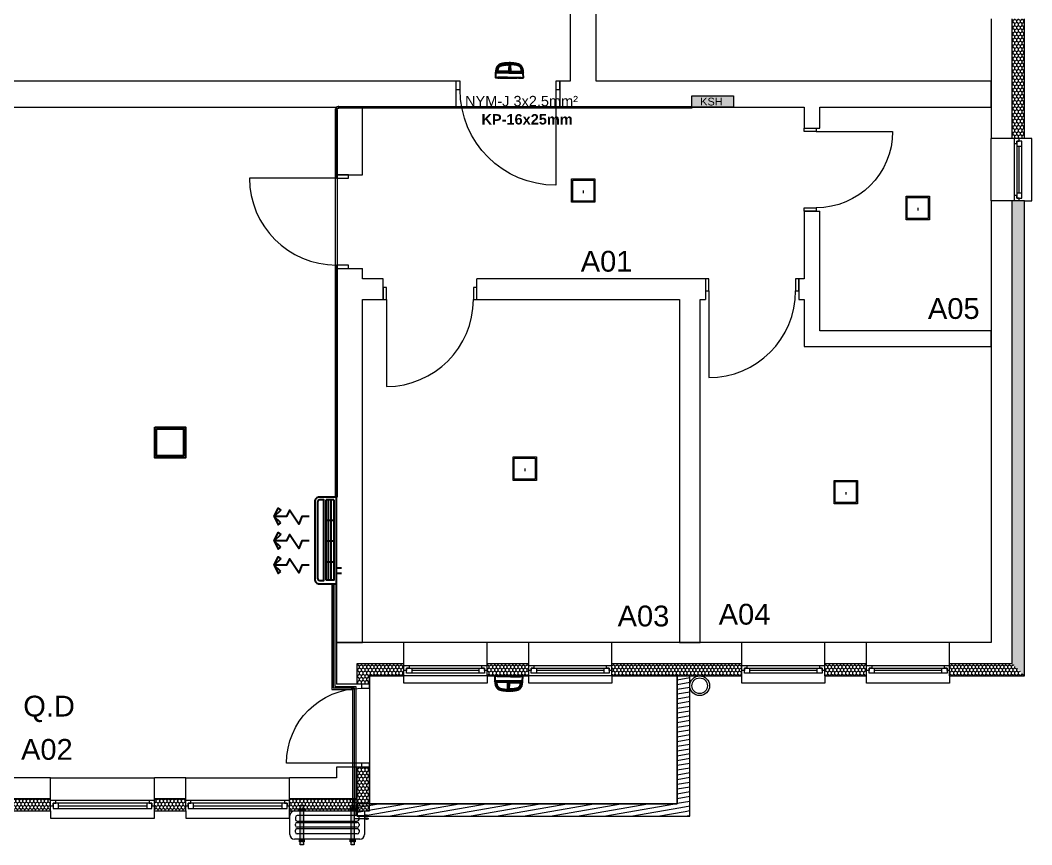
# Model space of a CAD drawing. Header units: feet. Extents: x 2565673 to 2624673, y -122443 to -81443.
# Drawn here: x 2595163 to 2604895, y -109204 to -101272 of the extents above; entities that cross this region are included whole.
import ezdxf

# ---------------------------------------------------------------- set-up
doc = ezdxf.new("R2010")
doc.units = ezdxf.units.FT
doc.header["$MEASUREMENT"] = 0
for name, color, linetype, lineweight in [('00E-Ndriqimi', 5, 'Continuous', 18), ('2DE_PRO_KT', 6, 'Continuous', 15), ('Condensate Pipe', 5, 'Continuous', 5), ('Exterior walls_Pen_No__1', 7, 'Continuous', 5), ('Exterior walls_Pen_No__19', 255, 'Continuous', 5), ('Gas Pipe', 81, 'Continuous', 5), ('Liquid Pipe', 14, 'Continuous', 5), ('Text blocks_Pen_No__2', 8, 'Continuous', 5)]:
    doc.layers.add(name, color=color, linetype=linetype, lineweight=lineweight)
for name, color, linetype in [('00E-Ndriqimi elektrike', 5, 'Continuous'), ('AIR', 7, 'Continuous'), ('AIR-00', 8, 'Continuous'), ('AIR-03', 30, 'Continuous'), ('Columns', 7, 'Continuous'), ('Exterior walls', 7, 'Continuous')]:
    doc.layers.add(name, color=color, linetype=linetype)
for name, color, linetype, lineweight, true_color in [('Annotation - Text_Pen_No__82', 7, 'Continuous', 5, 0xaaaaaa), ('ARCHICAD Doors_Pen_No__82', 7, 'Continuous', 5, 0xaaaaaa), ('ARCHICAD Windows_Pen_No__82', 7, 'Continuous', 5, 0xaaaaaa), ('Columns_Pen_No__82', 7, 'Continuous', 5, 0xaaaaaa), ('Dimensioning - General_Pen_No__82', 7, 'Continuous', 5, 0xaaaaaa), ('Exterior walls_Pen_No__119', 7, 'Continuous', 5, 0xdecbcb), ('Exterior walls_Pen_No__82', 7, 'Continuous', 5, 0xaaaaaa), ('Structural - Bearing_Pen_No__82', 7, 'Continuous', 5, 0xaaaaaa), ('Text blocks_Pen_No__82', 7, 'Continuous', 5, 0xaaaaaa)]:
    doc.layers.add(name, color=color, linetype=linetype, lineweight=lineweight, true_color=true_color)
doc.styles.add('CP_ATTR', font='arial.ttf')
doc.styles.add('GENERATED_STYLE_1', font='arial.ttf')
doc.styles.add('GENERATED_STYLE_2', font='arialbd.ttf')
pattern_1 = [(10, (2247653.822, -76424.967), (-7.814168, 44.3163477), [])]
pattern_2 = [(90, (2247653.822, -76424.967), (-34.641016, 0), [20, -40]), (90, (2247636.502, -76394.967), (-34.641016, 0), [20, -40]), (150, (2247653.822, -76404.967), (17.320508, 30), [20, -40]), (150, (2247619.18, -76404.967), (17.320508, 30), [20, -40]), (210, (2247653.822, -76424.967), (-17.320508, 30), [20, -40]), (210, (2247619.18, -76424.967), (-17.320508, 30), [20, -40])]

# ---------------------------------------------------------------- blocks, each defined once
blk = doc.blocks.new('Wall_1', base_point=(2598404.9, -108929.2))
at = {"layer": 'Exterior walls', "linetype": 'Continuous', "lineweight": 0, "true_color": 0xffffff}
h = blk.add_hatch(dxfattribs=at)
h.set_pattern_fill('WOOD', style=0, pattern_type=2)
h.set_pattern_definition(pattern_1)
h.paths.add_polyline_path([(2598404.9, -108929.2), (2601604.9, -108929.2), (2601484.9, -108809.2), (2598404.9, -108809.2)])
at = {"layer": 'Exterior walls_Pen_No__82', "color": 253, "linetype": 'Continuous', "lineweight": 5, "true_color": 0xaaaaaa, "flags": 128}
for points in [[(2601484.9, -108809.2), (2598404.9, -108809.2)], [(2598404.9, -108809.2), (2598404.9, -108929.2)], [(2598404.9, -108929.2), (2601604.9, -108929.2)]]:
    blk.add_lwpolyline(points, dxfattribs=at)
blk = doc.blocks.new('Window 22')
at = {"layer": 'ARCHICAD Windows_Pen_No__82', "color": 253, "linetype": 'Continuous', "lineweight": 5, "true_color": 0xaaaaaa}
for p, q in [((-300, 50), (-300, 120)), ((-300, 120), (300, 120)), ((300, 120), (300, 50)), ((-300, 50), (-300, 0)), ((-300, 0), (-275, 0)), ((-300, 0), (-300, -50)), ((-300, 0), (-300, -50)), ((-275, 25), (-225, 25)), ((-275, -25), (-275, 25)), ((-275, 0), (-275, -25)), ((-225, 25), (225, 25)), ((-225, 25), (-225, -25)), ((-225, 25), (225, 25)), ((-225, 0), (225, 0)), ((225, -25), (225, 25)), ((225, 25), (275, 25)), ((275, 25), (275, -25)), ((275, -25), (275, 0)), ((275, 0), (300, 0)), ((300, 50), (300, 0)), ((300, 0), (300, -50)), ((300, 0), (300, -50)), ((-250, -50), (-300, -50)), ((-300, -50), (-300, -70)), ((-300, -70), (-300, -270)), ((-275, -25), (-250, -25)), ((-225, -25), (-275, -25)), ((-250, -25), (-250, -50)), ((250, -50), (-250, -50)), ((225, -25), (-225, -25)), ((275, -25), (225, -25)), ((250, -50), (250, -25)), ((250, -25), (275, -25)), ((300, -50), (250, -50)), ((300, -50), (300, -70)), ((300, -70), (300, -270)), ((-300, -270), (300, -270))]:
    blk.add_line(p, q, dxfattribs=at)
blk = doc.blocks.new('Wall_3', base_point=(2604824.9, -107579.2))
at = {"layer": 'Exterior walls_Pen_No__82', "linetype": 'Continuous', "lineweight": 5, "true_color": 0xaaaaaa}
h = blk.add_hatch(dxfattribs=at)
h.set_pattern_fill('STYROFOAM_SM_INSULATION', color=253, style=0, pattern_type=2)
h.set_pattern_definition(pattern_2)
h.paths.add_polyline_path([(2604704.9, -102409.2), (2604724.9, -102409.2), (2604774.9, -102409.2), (2604824.9, -102409.2), (2604824.9, -101259.2), (2604774.9, -101259.2), (2604724.9, -101259.2), (2604704.9, -101259.2)])
h = blk.add_hatch(dxfattribs=at)
h.set_pattern_fill('STYROFOAM_SM_INSULATION', color=253, style=0, pattern_type=2)
h.set_pattern_definition(pattern_2)
h.paths.add_polyline_path([(2604704.9, -107459.2), (2604824.9, -107579.2), (2604824.9, -103009.2), (2604774.9, -103009.2), (2604724.9, -103009.2), (2604704.9, -103009.2)])
at = {"layer": 'Exterior walls_Pen_No__82', "color": 253, "linetype": 'Continuous', "lineweight": 5, "true_color": 0xaaaaaa}
for p, q in [((2604704.9, -102409.2), (2604704.9, -101259.2)), ((2604704.9, -102409.2), (2604504.9, -102409.2)), ((2604724.9, -102409.2), (2604704.9, -102409.2)), ((2604774.9, -102409.2), (2604724.9, -102409.2)), ((2604824.9, -102409.2), (2604774.9, -102409.2)), ((2604704.9, -103009.2), (2604504.9, -103009.2)), ((2604704.9, -107459.2), (2604704.9, -103009.2)), ((2604724.9, -103009.2), (2604704.9, -103009.2)), ((2604774.9, -103009.2), (2604724.9, -103009.2)), ((2604824.9, -103009.2), (2604774.9, -103009.2))]:
    blk.add_line(p, q, dxfattribs=at)
at = {"layer": 'Exterior walls_Pen_No__82', "color": 253, "linetype": 'Continuous', "lineweight": 5, "true_color": 0xaaaaaa, "flags": 128}
for points in [[(2604504.9, -101259.2), (2604504.9, -102409.2)], [(2604824.9, -102409.2), (2604824.9, -101259.2)], [(2604504.9, -103009.2), (2604504.9, -107259.2)], [(2604824.9, -107579.2), (2604824.9, -103009.2)]]:
    blk.add_lwpolyline(points, dxfattribs=at)
at = {"layer": 'ARCHICAD Windows_Pen_No__82', "color": 253, "linetype": 'Continuous', "lineweight": 5, "true_color": 0xaaaaaa, "xscale": -1, "zscale": 1000, "rotation": 270}
blk.add_blockref('Window 22', (2604774.9, -102709.2), dxfattribs=at)
blk = doc.blocks.new('Window 22_4')
at = {"layer": 'ARCHICAD Windows_Pen_No__82', "color": 253, "linetype": 'Continuous', "lineweight": 5, "true_color": 0xaaaaaa}
for p, q in [((-500, 50), (-500, 120)), ((-500, 120), (500, 120)), ((500, 120), (500, 50)), ((-500, 50), (-500, 0)), ((-500, 0), (-475, 0)), ((-500, 0), (-500, -50)), ((-500, 0), (-500, -50)), ((-475, 25), (-425, 25)), ((-475, -25), (-475, 25)), ((-475, 0), (-475, -25)), ((-425, 25), (425, 25)), ((-425, 25), (-425, -25)), ((-425, 25), (425, 25)), ((-425, 0), (425, 0)), ((425, -25), (425, 25)), ((425, 25), (475, 25)), ((475, 25), (475, -25)), ((475, -25), (475, 0)), ((475, 0), (500, 0)), ((500, 50), (500, 0)), ((500, 0), (500, -50)), ((500, 0), (500, -50)), ((-450, -50), (-500, -50)), ((-500, -50), (-500, -70)), ((-500, -70), (-500, -270)), ((-475, -25), (-450, -25)), ((-425, -25), (-475, -25)), ((-450, -25), (-450, -50)), ((450, -50), (-450, -50)), ((425, -25), (-425, -25)), ((475, -25), (425, -25)), ((450, -50), (450, -25)), ((450, -25), (475, -25)), ((500, -50), (450, -50)), ((500, -50), (500, -70)), ((500, -70), (500, -270)), ((-500, -270), (500, -270))]:
    blk.add_line(p, q, dxfattribs=at)
blk = doc.blocks.new('Wall_20', base_point=(2594684.9, -108879.2))
at = {"layer": 'Exterior walls_Pen_No__82', "linetype": 'Continuous', "lineweight": 5, "true_color": 0xaaaaaa}
h = blk.add_hatch(dxfattribs=at)
h.set_pattern_fill('STYROFOAM_SM_INSULATION', color=253, style=0, pattern_type=2)
h.set_pattern_definition(pattern_2)
h.paths.add_polyline_path([(2594804.9, -108759.2), (2594684.9, -108879.2), (2595454.9, -108879.2), (2595454.9, -108829.2), (2595454.9, -108779.2), (2595454.9, -108759.2)])
h = blk.add_hatch(dxfattribs=at)
h.set_pattern_fill('STYROFOAM_SM_INSULATION', color=253, style=0, pattern_type=2)
h.set_pattern_definition(pattern_2)
h.paths.add_polyline_path([(2596454.9, -108779.2), (2596454.9, -108829.2), (2596454.9, -108879.2), (2596754.9, -108879.2), (2596754.9, -108829.2), (2596754.9, -108779.2), (2596754.9, -108759.2), (2596454.9, -108759.2)])
h = blk.add_hatch(dxfattribs=at)
h.set_pattern_fill('STYROFOAM_SM_INSULATION', color=253, style=0, pattern_type=2)
h.set_pattern_definition(pattern_2)
h.paths.add_polyline_path([(2597754.9, -108829.2), (2597754.9, -108879.2), (2598524.9, -108879.2), (2598404.9, -108759.2), (2597754.9, -108759.2), (2597754.9, -108779.2)])
at = {"layer": 'Exterior walls_Pen_No__82', "color": 253, "linetype": 'Continuous', "lineweight": 5, "true_color": 0xaaaaaa}
for p, q in [((2595454.9, -108759.2), (2595454.9, -108559.2)), ((2596454.9, -108759.2), (2596454.9, -108559.2)), ((2596754.9, -108759.2), (2596754.9, -108559.2)), ((2597754.9, -108759.2), (2597754.9, -108559.2)), ((2594804.9, -108759.2), (2595454.9, -108759.2)), ((2595454.9, -108779.2), (2595454.9, -108759.2)), ((2595454.9, -108829.2), (2595454.9, -108779.2)), ((2596454.9, -108759.2), (2596754.9, -108759.2)), ((2596454.9, -108779.2), (2596454.9, -108759.2)), ((2596454.9, -108829.2), (2596454.9, -108779.2)), ((2596754.9, -108779.2), (2596754.9, -108759.2)), ((2596754.9, -108829.2), (2596754.9, -108779.2)), ((2597754.9, -108759.2), (2598404.9, -108759.2)), ((2597754.9, -108779.2), (2597754.9, -108759.2)), ((2597754.9, -108829.2), (2597754.9, -108779.2)), ((2595454.9, -108879.2), (2595454.9, -108829.2)), ((2596454.9, -108879.2), (2596454.9, -108829.2)), ((2596754.9, -108879.2), (2596754.9, -108829.2)), ((2597754.9, -108879.2), (2597754.9, -108829.2))]:
    blk.add_line(p, q, dxfattribs=at)
at = {"layer": 'Exterior walls_Pen_No__82', "color": 253, "linetype": 'Continuous', "lineweight": 5, "true_color": 0xaaaaaa, "flags": 128}
for points in [[(2595454.9, -108559.2), (2595004.9, -108559.2)], [(2596754.9, -108559.2), (2596454.9, -108559.2)], [(2598204.9, -108559.2), (2597754.9, -108559.2)], [(2594684.9, -108879.2), (2595454.9, -108879.2)], [(2596454.9, -108879.2), (2596754.9, -108879.2)], [(2597754.9, -108879.2), (2598524.9, -108879.2)]]:
    blk.add_lwpolyline(points, dxfattribs=at)
at = {"layer": 'ARCHICAD Windows_Pen_No__82', "color": 253, "linetype": 'Continuous', "lineweight": 5, "true_color": 0xaaaaaa, "xscale": -1, "zscale": 1000, "rotation": 180}
for p in [(2595954.9, -108829.2), (2597254.9, -108829.2)]:
    blk.add_blockref('Window 22_4', p, dxfattribs=at)
blk = doc.blocks.new('Storefront with Transom 22_2')
at = {"layer": 'ARCHICAD Doors_Pen_No__82', "color": 253, "linetype": 'Continuous', "lineweight": 5, "true_color": 0xaaaaaa}
for p, q in [((360, 0), (360, 720)), ((-400, 40), (-400, 240)), ((400, 40), (400, 240)), ((-400, 0), (-400, 40)), ((-400, -80), (-400, 0)), ((-400, 0), (-360, 0)), ((-400, -80), (-400, 0)), ((-400, -80), (-400, 0)), ((-360, 0), (-360, -80)), ((360, -80), (360, 0)), ((360, 0), (400, 0)), ((400, 0), (400, 40)), ((400, 0), (400, -80)), ((400, -80), (400, 0)), ((400, -80), (400, 0)), ((-360, -80), (-400, -80)), ((400, -80), (360, -80))]:
    blk.add_line(p, q, dxfattribs=at)
blk.add_arc((360, 0), 720, 90, 180, dxfattribs=at)
blk = doc.blocks.new('Wall_21', base_point=(2598524.9, -108879.2))
at = {"layer": 'Exterior walls_Pen_No__82', "linetype": 'Continuous', "lineweight": 5, "true_color": 0xaaaaaa}
h = blk.add_hatch(dxfattribs=at)
h.set_pattern_fill('STYROFOAM_SM_INSULATION', color=253, style=0, pattern_type=2)
h.set_pattern_definition(pattern_2)
h.paths.add_polyline_path([(2598404.9, -107459.2), (2598404.9, -107659.2), (2598524.9, -107659.2), (2598524.9, -107579.2)])
h = blk.add_hatch(dxfattribs=at)
h.set_pattern_fill('STYROFOAM_SM_INSULATION', color=253, style=0, pattern_type=2)
h.set_pattern_definition(pattern_2)
h.paths.add_polyline_path([(2598404.9, -108459.2), (2598404.9, -108759.2), (2598524.9, -108879.2), (2598524.9, -108459.2)])
at = {"layer": 'Exterior walls_Pen_No__82', "color": 253, "linetype": 'Continuous', "lineweight": 5, "true_color": 0xaaaaaa}
for p, q in [((2598404.9, -107659.2), (2598404.9, -107459.2)), ((2598404.9, -107659.2), (2598204.9, -107659.2)), ((2598444.9, -107659.2), (2598404.9, -107659.2)), ((2598524.9, -107659.2), (2598444.9, -107659.2)), ((2598404.9, -108459.2), (2598204.9, -108459.2)), ((2598404.9, -108759.2), (2598404.9, -108459.2)), ((2598444.9, -108459.2), (2598404.9, -108459.2)), ((2598524.9, -108459.2), (2598444.9, -108459.2))]:
    blk.add_line(p, q, dxfattribs=at)
at = {"layer": 'Exterior walls_Pen_No__82', "color": 253, "linetype": 'Continuous', "lineweight": 5, "true_color": 0xaaaaaa, "flags": 128}
for points in [[(2598204.9, -107259.2), (2598204.9, -107659.2)], [(2598524.9, -107659.2), (2598524.9, -107579.2)], [(2598204.9, -108459.2), (2598204.9, -108559.2)], [(2598524.9, -108879.2), (2598524.9, -108459.2)]]:
    blk.add_lwpolyline(points, dxfattribs=at)
at = {"layer": 'ARCHICAD Doors_Pen_No__82', "color": 253, "linetype": 'Continuous', "lineweight": 5, "true_color": 0xaaaaaa, "xscale": -1, "zscale": 1000, "rotation": 90}
blk.add_blockref('Storefront with Transom 22_2', (2598444.9, -108059.2), dxfattribs=at)
blk = doc.blocks.new('Window 22_3')
at = {"layer": 'ARCHICAD Windows_Pen_No__82', "color": 253, "linetype": 'Continuous', "lineweight": 5, "true_color": 0xaaaaaa}
for p, q in [((-400, 50), (-400, 120)), ((-400, 120), (400, 120)), ((400, 120), (400, 50)), ((-400, 50), (-400, 0)), ((-400, 0), (-375, 0)), ((-400, 0), (-400, -50)), ((-400, 0), (-400, -50)), ((-375, 25), (-325, 25)), ((-375, -25), (-375, 25)), ((-375, 0), (-375, -25)), ((-325, 25), (325, 25)), ((-325, 25), (-325, -25)), ((-325, 25), (325, 25)), ((-325, 0), (325, 0)), ((325, -25), (325, 25)), ((325, 25), (375, 25)), ((375, 25), (375, -25)), ((375, -25), (375, 0)), ((375, 0), (400, 0)), ((400, 50), (400, 0)), ((400, 0), (400, -50)), ((400, 0), (400, -50)), ((-350, -50), (-400, -50)), ((-400, -50), (-400, -70)), ((-400, -70), (-400, -270)), ((-375, -25), (-350, -25)), ((-325, -25), (-375, -25)), ((-350, -25), (-350, -50)), ((350, -50), (-350, -50)), ((325, -25), (-325, -25)), ((375, -25), (325, -25)), ((350, -50), (350, -25)), ((350, -25), (375, -25)), ((400, -50), (350, -50)), ((400, -50), (400, -70)), ((400, -70), (400, -270)), ((-400, -270), (400, -270))]:
    blk.add_line(p, q, dxfattribs=at)
blk = doc.blocks.new('Wall_22', base_point=(2598524.9, -107579.2))
at = {"layer": 'Exterior walls_Pen_No__82', "linetype": 'Continuous', "lineweight": 5, "true_color": 0xaaaaaa}
h = blk.add_hatch(dxfattribs=at)
h.set_pattern_fill('STYROFOAM_SM_INSULATION', color=253, style=0, pattern_type=2)
h.set_pattern_definition(pattern_2)
h.paths.add_polyline_path([(2598404.9, -107459.2), (2598524.9, -107579.2), (2598854.9, -107579.2), (2598854.9, -107529.2), (2598854.9, -107479.2), (2598854.9, -107459.2)])
h = blk.add_hatch(dxfattribs=at)
h.set_pattern_fill('STYROFOAM_SM_INSULATION', color=253, style=0, pattern_type=2)
h.set_pattern_definition(pattern_2)
h.paths.add_polyline_path([(2599654.9, -107529.2), (2599654.9, -107579.2), (2600054.9, -107579.2), (2600054.9, -107529.2), (2600054.9, -107479.2), (2600054.9, -107459.2), (2599654.9, -107459.2), (2599654.9, -107479.2)])
h = blk.add_hatch(dxfattribs=at)
h.set_pattern_fill('STYROFOAM_SM_INSULATION', color=253, style=0, pattern_type=2)
h.set_pattern_definition(pattern_2)
h.paths.add_polyline_path([(2600854.9, -107529.2), (2600854.9, -107579.2), (2602104.9, -107579.2), (2602104.9, -107529.2), (2602104.9, -107479.2), (2602104.9, -107459.2), (2600854.9, -107459.2), (2600854.9, -107479.2)])
h = blk.add_hatch(dxfattribs=at)
h.set_pattern_fill('STYROFOAM_SM_INSULATION', color=253, style=0, pattern_type=2)
h.set_pattern_definition(pattern_2)
h.paths.add_polyline_path([(2602904.9, -107529.2), (2602904.9, -107579.2), (2603304.9, -107579.2), (2603304.9, -107529.2), (2603304.9, -107479.2), (2603304.9, -107459.2), (2602904.9, -107459.2), (2602904.9, -107479.2)])
h = blk.add_hatch(dxfattribs=at)
h.set_pattern_fill('STYROFOAM_SM_INSULATION', color=253, style=0, pattern_type=2)
h.set_pattern_definition(pattern_2)
h.paths.add_polyline_path([(2604104.9, -107479.2), (2604104.9, -107529.2), (2604104.9, -107579.2), (2604824.9, -107579.2), (2604704.9, -107459.2), (2604104.9, -107459.2)])
at = {"layer": 'Exterior walls_Pen_No__82', "color": 253, "linetype": 'Continuous', "lineweight": 5, "true_color": 0xaaaaaa}
for p, q in [((2598854.9, -107459.2), (2598854.9, -107259.2)), ((2599654.9, -107459.2), (2599654.9, -107259.2)), ((2600054.9, -107459.2), (2600054.9, -107259.2)), ((2600854.9, -107459.2), (2600854.9, -107259.2)), ((2602104.9, -107459.2), (2602104.9, -107259.2)), ((2602904.9, -107459.2), (2602904.9, -107259.2)), ((2603304.9, -107459.2), (2603304.9, -107259.2)), ((2604104.9, -107459.2), (2604104.9, -107259.2)), ((2598404.9, -107459.2), (2598854.9, -107459.2)), ((2598854.9, -107479.2), (2598854.9, -107459.2)), ((2598854.9, -107529.2), (2598854.9, -107479.2)), ((2598854.9, -107579.2), (2598854.9, -107529.2)), ((2599654.9, -107459.2), (2600054.9, -107459.2)), ((2599654.9, -107479.2), (2599654.9, -107459.2)), ((2599654.9, -107529.2), (2599654.9, -107479.2)), ((2599654.9, -107579.2), (2599654.9, -107529.2)), ((2600054.9, -107479.2), (2600054.9, -107459.2)), ((2600054.9, -107529.2), (2600054.9, -107479.2)), ((2600054.9, -107579.2), (2600054.9, -107529.2)), ((2600854.9, -107459.2), (2602104.9, -107459.2)), ((2600854.9, -107479.2), (2600854.9, -107459.2)), ((2600854.9, -107529.2), (2600854.9, -107479.2)), ((2600854.9, -107579.2), (2600854.9, -107529.2)), ((2602104.9, -107479.2), (2602104.9, -107459.2)), ((2602104.9, -107529.2), (2602104.9, -107479.2)), ((2602104.9, -107579.2), (2602104.9, -107529.2)), ((2602904.9, -107459.2), (2603304.9, -107459.2)), ((2602904.9, -107479.2), (2602904.9, -107459.2)), ((2602904.9, -107529.2), (2602904.9, -107479.2)), ((2602904.9, -107579.2), (2602904.9, -107529.2)), ((2603304.9, -107479.2), (2603304.9, -107459.2)), ((2603304.9, -107529.2), (2603304.9, -107479.2)), ((2603304.9, -107579.2), (2603304.9, -107529.2)), ((2604104.9, -107459.2), (2604704.9, -107459.2)), ((2604104.9, -107479.2), (2604104.9, -107459.2)), ((2604104.9, -107529.2), (2604104.9, -107479.2)), ((2604104.9, -107579.2), (2604104.9, -107529.2))]:
    blk.add_line(p, q, dxfattribs=at)
at = {"layer": 'Exterior walls_Pen_No__82', "color": 253, "linetype": 'Continuous', "lineweight": 5, "true_color": 0xaaaaaa, "flags": 128}
for points in [[(2598854.9, -107259.2), (2598204.9, -107259.2)], [(2600054.9, -107259.2), (2599654.9, -107259.2)], [(2602104.9, -107259.2), (2600854.9, -107259.2)], [(2603304.9, -107259.2), (2602904.9, -107259.2)], [(2604504.9, -107259.2), (2604104.9, -107259.2)], [(2598524.9, -107579.2), (2598854.9, -107579.2)], [(2599654.9, -107579.2), (2600054.9, -107579.2)], [(2600854.9, -107579.2), (2602104.9, -107579.2)], [(2602904.9, -107579.2), (2603304.9, -107579.2)], [(2604104.9, -107579.2), (2604824.9, -107579.2)]]:
    blk.add_lwpolyline(points, dxfattribs=at)
at = {"layer": 'ARCHICAD Windows_Pen_No__82', "color": 253, "linetype": 'Continuous', "lineweight": 5, "true_color": 0xaaaaaa, "zscale": 1000, "rotation": 180}
for p in [(2599254.9, -107529.2), (2600454.9, -107529.2), (2602504.9, -107529.2), (2603704.9, -107529.2)]:
    blk.add_blockref('Window 22_3', p, dxfattribs=at)
blk = doc.blocks.new('Storefront with Transom 22_3')
at = {"layer": 'ARCHICAD Doors_Pen_No__82', "color": 253, "linetype": 'Continuous', "lineweight": 5, "true_color": 0xaaaaaa}
for p, q in [((460, 0), (460, 920)), ((-500, 0), (-500, 170)), ((500, 0), (500, 170)), ((-500, -80), (-500, 0)), ((-500, 0), (-460, 0)), ((-500, -80), (-500, 0)), ((-500, -80), (-500, 0)), ((-460, 0), (-460, -80)), ((460, -80), (460, 0)), ((460, 0), (500, 0)), ((500, 0), (500, -80)), ((500, -80), (500, 0)), ((500, -80), (500, 0)), ((-460, -80), (-500, -80)), ((500, -80), (460, -80))]:
    blk.add_line(p, q, dxfattribs=at)
blk.add_arc((460, 0), 920, 90, 180, dxfattribs=at)
blk = doc.blocks.new('Wall_24', base_point=(2595004.9, -102109.2))
at = {"layer": 'Exterior walls_Pen_No__82', "color": 253, "linetype": 'Continuous', "lineweight": 5, "true_color": 0xaaaaaa}
for p, q in [((2599354.9, -101859.2), (2599354.9, -101939.2)), ((2600354.9, -101859.2), (2600354.9, -101939.2)), ((2599354.9, -101939.2), (2599354.9, -102109.2)), ((2600354.9, -101939.2), (2600354.9, -102109.2))]:
    blk.add_line(p, q, dxfattribs=at)
at = {"layer": 'Exterior walls_Pen_No__82', "color": 253, "linetype": 'Continuous', "lineweight": 5, "true_color": 0xaaaaaa, "flags": 128}
for points in [[(2599354.9, -101859.2), (2594754.9, -101859.2)], [(2600454.9, -101859.2), (2600354.9, -101859.2)], [(2604504.9, -101859.2), (2600704.9, -101859.2)], [(2604504.9, -102109.2), (2604504.9, -101859.2)], [(2595004.9, -102109.2), (2598204.9, -102109.2)], [(2598454.9, -102109.2), (2599354.9, -102109.2)], [(2600354.9, -102109.2), (2602704.9, -102109.2)], [(2602854.9, -102109.2), (2604504.9, -102109.2)]]:
    blk.add_lwpolyline(points, dxfattribs=at)
at = {"layer": 'ARCHICAD Doors_Pen_No__82', "color": 253, "linetype": 'Continuous', "lineweight": 5, "true_color": 0xaaaaaa, "xscale": -1, "zscale": 1000, "rotation": 180}
blk.add_blockref('Storefront with Transom 22_3', (2599854.9, -101939.2), dxfattribs=at)
blk = doc.blocks.new('Entrance Door 22')
at = {"layer": 'ARCHICAD Doors_Pen_No__82', "color": 253, "linetype": 'Continuous', "lineweight": 5, "true_color": 0xaaaaaa}
for p, q in [((418, 0), (418, 836)), ((-418, 0), (-450, 0)), ((-450, 0), (-450, -115)), ((-450, 0), (-450, -115)), ((-450, 0), (-450, -115)), ((-418, -115), (-418, 0)), ((450, 0), (418, 0)), ((418, 0), (418, -115)), ((450, -115), (450, 0)), ((450, 0), (450, -115)), ((450, 0), (450, -115)), ((-450, -115), (-418, -115)), ((-450, -115), (-450, -250)), ((418, -115), (450, -115)), ((450, -115), (450, -250))]:
    blk.add_line(p, q, dxfattribs=at)
blk.add_arc((418, 0), 836, 90, 180, dxfattribs=at)
blk = doc.blocks.new('Wall_25', base_point=(2598204.9, -107259.2))
at = {"layer": 'Exterior walls_Pen_No__82', "color": 253, "linetype": 'Continuous', "lineweight": 5, "true_color": 0xaaaaaa}
for p, q in [((2598204.9, -102759.2), (2598319.9, -102759.2)), ((2598319.9, -102759.2), (2598454.9, -102759.2)), ((2598204.9, -103659.2), (2598319.9, -103659.2)), ((2598319.9, -103659.2), (2598454.9, -103659.2))]:
    blk.add_line(p, q, dxfattribs=at)
at = {"layer": 'Exterior walls_Pen_No__82', "color": 253, "linetype": 'Continuous', "lineweight": 5, "true_color": 0xaaaaaa, "flags": 128}
for points in [[(2598204.9, -102109.2), (2598204.9, -102759.2)], [(2598454.9, -102759.2), (2598454.9, -102109.2)], [(2598204.9, -103659.2), (2598204.9, -107259.2)], [(2598454.9, -103759.2), (2598454.9, -103659.2)], [(2598454.9, -107259.2), (2598454.9, -103959.2)], [(2598204.9, -107259.2), (2598454.9, -107259.2)]]:
    blk.add_lwpolyline(points, dxfattribs=at)
at = {"layer": 'ARCHICAD Doors_Pen_No__82', "color": 253, "linetype": 'Continuous', "lineweight": 5, "true_color": 0xaaaaaa, "zscale": 1000, "rotation": 90}
blk.add_blockref('Entrance Door 22', (2598204.9, -103209.2), dxfattribs=at)
blk = doc.blocks.new('Entrance Door 22_2')
at = {"layer": 'ARCHICAD Doors_Pen_No__82', "color": 253, "linetype": 'Continuous', "lineweight": 5, "true_color": 0xaaaaaa}
for p, q in [((368, 0), (368, 736)), ((-400, 0), (-400, 35)), ((-368, 0), (-400, 0)), ((-400, 0), (-400, -115)), ((-400, -115), (-400, 0)), ((-400, -115), (-400, 0)), ((-368, -115), (-368, 0)), ((400, 0), (368, 0)), ((368, 0), (368, -115)), ((400, 0), (400, 35)), ((400, -115), (400, 0)), ((400, -115), (400, 0)), ((400, -115), (400, 0)), ((-400, -115), (-368, -115)), ((368, -115), (400, -115))]:
    blk.add_line(p, q, dxfattribs=at)
blk.add_arc((368, 0), 736, 90, 180, dxfattribs=at)
blk = doc.blocks.new('Wall_26', base_point=(2602854.9, -102109.2))
at = {"layer": 'Exterior walls_Pen_No__82', "color": 253, "linetype": 'Continuous', "lineweight": 5, "true_color": 0xaaaaaa}
for p, q in [((2602704.9, -102309.2), (2602819.9, -102309.2)), ((2602819.9, -102309.2), (2602854.9, -102309.2)), ((2602704.9, -103109.2), (2602819.9, -103109.2)), ((2602819.9, -103109.2), (2602854.9, -103109.2))]:
    blk.add_line(p, q, dxfattribs=at)
at = {"layer": 'Exterior walls_Pen_No__82', "color": 253, "linetype": 'Continuous', "lineweight": 5, "true_color": 0xaaaaaa, "flags": 128}
for points in [[(2602704.9, -102109.2), (2602704.9, -102309.2)], [(2602854.9, -102309.2), (2602854.9, -102109.2)], [(2602704.9, -103109.2), (2602704.9, -103759.2)], [(2602854.9, -104259.2), (2602854.9, -103109.2)], [(2602704.9, -103959.2), (2602704.9, -104409.2)]]:
    blk.add_lwpolyline(points, dxfattribs=at)
at = {"layer": 'ARCHICAD Doors_Pen_No__82', "color": 253, "linetype": 'Continuous', "lineweight": 5, "true_color": 0xaaaaaa, "xscale": -1, "zscale": 1000, "rotation": 270}
blk.add_blockref('Entrance Door 22_2', (2602819.9, -102709.2), dxfattribs=at)
blk = doc.blocks.new('Wall_27', base_point=(2602854.9, -104259.2))
at = {"layer": 'Exterior walls_Pen_No__82', "color": 253, "linetype": 'Continuous', "lineweight": 5, "true_color": 0xaaaaaa, "flags": 128}
for points in [[(2604504.9, -104259.2), (2602854.9, -104259.2)], [(2604504.9, -104409.2), (2604504.9, -104259.2)], [(2602704.9, -104409.2), (2604504.9, -104409.2)]]:
    blk.add_lwpolyline(points, dxfattribs=at)
blk = doc.blocks.new('Entrance Door 22_3')
at = {"layer": 'ARCHICAD Doors_Pen_No__82', "color": 253, "linetype": 'Continuous', "lineweight": 5, "true_color": 0xaaaaaa}
for p, q in [((418, 0), (418, 836)), ((-450, 0), (-450, 85)), ((-418, 0), (-450, 0)), ((-450, 0), (-450, -115)), ((-450, -115), (-450, 0)), ((-450, -115), (-450, 0)), ((-418, -115), (-418, 0)), ((450, 0), (418, 0)), ((418, 0), (418, -115)), ((450, 0), (450, 85)), ((450, -115), (450, 0)), ((450, -115), (450, 0)), ((450, -115), (450, 0)), ((-450, -115), (-418, -115)), ((418, -115), (450, -115))]:
    blk.add_line(p, q, dxfattribs=at)
blk.add_arc((418, 0), 836, 90, 180, dxfattribs=at)
blk = doc.blocks.new('Entrance Door 22_4')
at = {"layer": 'ARCHICAD Doors_Pen_No__82', "color": 253, "linetype": 'Continuous', "lineweight": 5, "true_color": 0xaaaaaa}
for p, q in [((418, 0), (418, 836)), ((-418, 0), (-450, 0)), ((-450, 0), (-450, -115)), ((-450, 0), (-450, -115)), ((-450, 0), (-450, -115)), ((-418, -115), (-418, 0)), ((450, 0), (418, 0)), ((418, 0), (418, -115)), ((450, -115), (450, 0)), ((450, 0), (450, -115)), ((450, 0), (450, -115)), ((-450, -115), (-418, -115)), ((-450, -115), (-450, -200)), ((418, -115), (450, -115)), ((450, -115), (450, -200))]:
    blk.add_line(p, q, dxfattribs=at)
blk.add_arc((418, 0), 836, 90, 180, dxfattribs=at)
blk = doc.blocks.new('Wall_28', base_point=(2602854.9, -103959.2))
at = {"layer": 'Exterior walls_Pen_No__82', "color": 253, "linetype": 'Continuous', "lineweight": 5, "true_color": 0xaaaaaa}
for p, q in [((2598654.9, -103844.2), (2598654.9, -103759.2)), ((2599554.9, -103844.2), (2599554.9, -103759.2)), ((2601754.9, -103759.2), (2601754.9, -103874.2)), ((2602654.9, -103759.2), (2602654.9, -103874.2)), ((2598654.9, -103959.2), (2598654.9, -103844.2)), ((2599554.9, -103959.2), (2599554.9, -103844.2)), ((2601754.9, -103874.2), (2601754.9, -103959.2)), ((2602654.9, -103874.2), (2602654.9, -103959.2))]:
    blk.add_line(p, q, dxfattribs=at)
at = {"layer": 'Exterior walls_Pen_No__82', "color": 253, "linetype": 'Continuous', "lineweight": 5, "true_color": 0xaaaaaa, "flags": 128}
for points in [[(2598654.9, -103759.2), (2598454.9, -103759.2)], [(2601754.9, -103759.2), (2599554.9, -103759.2)], [(2602704.9, -103759.2), (2602654.9, -103759.2)], [(2598454.9, -103959.2), (2598654.9, -103959.2)], [(2599554.9, -103959.2), (2601504.9, -103959.2)], [(2601704.9, -103959.2), (2601754.9, -103959.2)], [(2602654.9, -103959.2), (2602704.9, -103959.2)]]:
    blk.add_lwpolyline(points, dxfattribs=at)
at = {"layer": 'ARCHICAD Doors_Pen_No__82', "color": 253, "linetype": 'Continuous', "lineweight": 5, "true_color": 0xaaaaaa, "zscale": 1000, "rotation": 180}
for name, p in [('Entrance Door 22_4', (2599104.9, -103959.2)), ('Entrance Door 22_3', (2602204.9, -103874.2))]:
    blk.add_blockref(name, p, dxfattribs=at)
blk = doc.blocks.new('Wall_29', base_point=(2601704.9, -103959.2))
at = {"layer": 'Exterior walls_Pen_No__82', "color": 253, "linetype": 'Continuous', "lineweight": 5, "true_color": 0xaaaaaa, "flags": 128}
for points in [[(2601504.9, -103959.2), (2601504.9, -107259.2)], [(2601704.9, -107259.2), (2601704.9, -103959.2)], [(2601504.9, -107259.2), (2601704.9, -107259.2)]]:
    blk.add_lwpolyline(points, dxfattribs=at)
blk = doc.blocks.new('Wall_37', base_point=(2600454.9, -102109.2))
at = {"layer": 'Exterior walls_Pen_No__82', "color": 253, "linetype": 'Continuous', "lineweight": 5, "true_color": 0xaaaaaa, "flags": 128}
for points in [[(2600454.9, -100009.2), (2600454.9, -101859.2)], [(2600704.9, -101859.2), (2600704.9, -100009.2)]]:
    blk.add_lwpolyline(points, dxfattribs=at)
blk = doc.blocks.new('Wall_59', base_point=(2601604.9, -108929.2))
at = {"layer": 'Exterior walls', "linetype": 'Continuous', "lineweight": 0, "true_color": 0xffffff}
h = blk.add_hatch(dxfattribs=at)
h.set_pattern_fill('WOOD', style=0, pattern_type=2)
h.set_pattern_definition(pattern_1)
h.paths.add_polyline_path([(2601604.9, -108929.2), (2601604.9, -107582.2), (2601484.9, -107582.2), (2601484.9, -108809.2)])
at = {"layer": 'Exterior walls_Pen_No__82', "color": 253, "linetype": 'Continuous', "lineweight": 5, "true_color": 0xaaaaaa, "flags": 128}
for points in [[(2601604.9, -107582.2), (2601484.9, -107582.2)], [(2601484.9, -107582.2), (2601484.9, -108809.2)], [(2601604.9, -108929.2), (2601604.9, -107582.2)]]:
    blk.add_lwpolyline(points, dxfattribs=at)
blk = doc.blocks.new('Column_5', base_point=(2601699.9, -107674.2))
at = {"layer": 'Columns_Pen_No__82', "color": 253, "linetype": 'Continuous', "lineweight": 5, "true_color": 0xaaaaaa}
for radius in [95, 75]:
    blk.add_circle((2601699.9, -107674.2), radius, dxfattribs=at)
blk = doc.blocks.new('NJS12')
at = {"layer": 'Exterior walls_Pen_No__119', "linetype": 'Continuous', "lineweight": 0, "true_color": 0xeee4e4}
for points in [[(-251.9, 55), (-252, -325), (-282.5, -325), (-282.5, 55)], [(237.5, 55), (237.5, -325), (207, -325), (206.9, 55)]]:
    blk.add_hatch(color=254, dxfattribs=at).paths.add_polyline_path(points)
at = {"color": 3, "lineweight": 13}
for p, q in [((-382.5, -225), (-382.5, -45)), ((-337.5, 0), (337.5, 0)), ((337.5, 0), (337.5, -225)), ((292.5, -270), (-337.5, -270))]:
    blk.add_line(p, q, dxfattribs=at)
at = {"color": 3}
for p, q in [((-328.1, -61.3), (-328.1, -80.8)), ((266.9, -45), (-311.8, -45)), ((-311.8, -97.1), (266.9, -97.1)), ((283.2, -80.8), (283.2, -61.3)), ((-328.1, -139.5), (-328.1, -126.5)), ((-328.1, -204.8), (-328.1, -185.2)), ((-311.8, -110.2), (266.9, -110.2)), ((266.9, -155.8), (-311.8, -155.8)), ((-311.8, -168.9), (266.9, -168.9)), ((283.2, -126.5), (283.2, -139.5)), ((283.2, -185.2), (283.2, -204.8)), ((266.9, -221.1), (-311.8, -221.1))]:
    blk.add_line(p, q, dxfattribs=at)
for points in [[(-244.6, 0), (-244.6, 27.1), (-258.9, 27.1), (-258.9, 11.8, -1), (-275.6, 11.8), (-275.6, 27.1), (-289.9, 27.1), (-289.9, 0)], [(244.9, 0), (244.9, 27.1), (230.6, 27.1), (230.6, 11.8, -1), (213.9, 11.8), (213.9, 27.1), (199.6, 27.1), (199.6, 0)], [(337.5, -35), (341, -35, -0.414214), (343.9, -37.9), (343.9, -51.1, -0.414214), (341, -54), (337.5, -54)], [(337.5, -64), (341, -64, -0.414214), (343.9, -66.9), (343.9, -80.1, -0.414214), (341, -83), (337.5, -83)], [(-244.6, -270), (-244.6, -297.2), (-258.9, -297.2), (-258.9, -281.9, 1), (-275.6, -281.9), (-275.6, -297.2), (-289.9, -297.2), (-289.9, -270)], [(244.9, -270), (244.9, -297.2), (230.6, -297.2), (230.6, -281.9, 1), (213.9, -281.9), (213.9, -297.2), (199.6, -297.2), (199.6, -270)]]:
    blk.add_lwpolyline(points, format="xyb", dxfattribs=at)
for points in [[(343.9, -40.4), (355.9, -40.4), (355.9, -48.6), (343.9, -48.6)], [(343.9, -69.4), (355.9, -69.4), (355.9, -77.6), (343.9, -77.6)], [(355.9, -36.6), (362.7, -36.6), (362.7, -52.4), (355.9, -52.4)], [(355.9, -65.6), (362.7, -65.6), (362.7, -81.4), (355.9, -81.4)]]:
    blk.add_lwpolyline(points, close=True, dxfattribs=at)
for points in [[(362.7, -39.6), (368.9, -39.6, -0.414214), (371.7, -42.4), (371.7, -46.6, -0.414214), (368.9, -49.4), (362.7, -49.4)], [(362.7, -68.6), (368.9, -68.6, -0.414214), (371.7, -71.4), (371.7, -75.6, -0.414214), (368.9, -78.4), (362.7, -78.4)]]:
    blk.add_lwpolyline(points, format="xyb", close=True, dxfattribs=at)
at = {"lineweight": 13}
blk.add_lwpolyline([(237.5, -270), (237.5, -325)], dxfattribs=at)
at = {"color": 3, "lineweight": 13}
for centre, start, end in [((-337.5, -45), 90, 180), ((-337.5, -225), 180, 270), ((292.5, -225), 270, 0)]:
    blk.add_arc(centre, 45, start, end, dxfattribs=at)
at = {"color": 3}
for centre, start, end in [((-311.8, -61.3), 90, 180), ((-311.8, -80.8), 180, 270), ((266.9, -61.3), 0, 90), ((266.9, -80.8), 270, 360), ((-311.8, -126.5), 90, 180), ((-311.8, -139.5), 180, 270), ((-311.8, -185.2), 90, 180), ((266.9, -126.5), 0, 90), ((266.9, -139.5), 270, 360), ((266.9, -185.2), 0, 90), ((-311.8, -204.8), 180, 270), ((266.9, -204.8), 270, 360)]:
    blk.add_arc(centre, 16.3, start, end, dxfattribs=at)
at = {"layer": 'Exterior walls_Pen_No__1', "color": 7, "linetype": 'Continuous', "lineweight": 5, "flags": 128}
for points in [[(-251.9, 55), (-252, -325), (-282.5, -325), (-282.5, 55)], [(237.5, 55), (237.5, -325), (207, -325), (206.9, 55)]]:
    blk.add_lwpolyline(points, close=True, dxfattribs=at)
blk = doc.blocks.new('CARRIER-W18-24 (FCD)')
at = {"layer": 'AIR-00'}
for p, q in [((-0.4747, -0.025), (-0.4747, -0.1)), ((0.3003, -0.05), (-0.4747, -0.05)), ((0.3003, -0.075), (-0.4747, -0.075)), ((-0.2747, -0.025), (-0.2747, -0.1)), ((-0.0747, -0.025), (-0.0747, -0.1)), ((0.1253, -0.025), (0.1253, -0.1)), ((0.3003, -0.1), (-0.4747, -0.1))]:
    blk.add_line(p, q, dxfattribs=at)
for points in [[(-0.4747, -0.025), (0.3003, -0.025), (0.3003, -0.1)], [(-0.3125, -0.2615), (-0.3125, -0.3311), (-0.2389, -0.3603), (-0.3755, -0.4524), (-0.3125, -0.4813), (-0.3125, -0.598)], [(-0.0781, -0.2615), (-0.0781, -0.3311), (-0.0045, -0.3603), (-0.1411, -0.4524), (-0.0781, -0.4813), (-0.0781, -0.598)], [(0.1563, -0.2615), (0.1563, -0.3311), (0.2299, -0.3603), (0.0933, -0.4524), (0.1563, -0.4813), (0.1563, -0.598)]]:
    blk.add_lwpolyline(points, dxfattribs=at)
blk.add_lwpolyline([(-0.4529, -0.1805), (0.2812, -0.1805, 0.414214), (0.3016, -0.1601), (0.3016, -0.1193), (-0.4733, -0.1193), (-0.4733, -0.1601, 0.414214)], format="xyb", close=True, dxfattribs=at)
for points in [[(-0.3734, -0.5351), (-0.3125, -0.598), (-0.3933, -0.5612)], [(-0.2516, -0.5351), (-0.3125, -0.598), (-0.2317, -0.5612)], [(-0.139, -0.5351), (-0.0781, -0.598), (-0.1589, -0.5612)], [(-0.0172, -0.5351), (-0.0781, -0.598), (0.0026, -0.5612)], [(0.0953, -0.5351), (0.1563, -0.598), (0.0755, -0.5612)], [(0.2172, -0.5351), (0.1563, -0.598), (0.237, -0.5612)]]:
    blk.add_lwpolyline(points, close=True, dxfattribs=at)
at = {"layer": 'AIR-03'}
for p, q in [((0.335, 0), (-0.5, 0)), ((-0.5, 0), (-0.5, -0.163)), ((0.185, 0.05), (0.185, 0)), ((0.235, 0.05), (0.235, 0))]:
    blk.add_line(p, q, dxfattribs=at)
blk.add_lwpolyline([(-0.5, 0), (-0.5, -0.163, 0.414214), (-0.455, -0.208), (0.29, -0.208, 0.414214), (0.335, -0.163), (0.335, 0)], format="xyb", dxfattribs=at)
blk = doc.blocks.new('VT-8618W-SQ 18W')
blk.add_line((0, 0), (0, -23.2))
for points in [[(-112.5, 112.5), (112.5, 112.5), (112.5, -112.5), (-112.5, -112.5)], [(-100.9, 100.9), (100.9, 100.9), (100.9, -100.9), (-100.9, -100.9)]]:
    blk.add_lwpolyline(points, close=True)
blk = doc.blocks.new('VT-8624W-SQ 24W')
for points in [[(-147.5, 147.5), (147.5, 147.5), (147.5, -147.5), (-147.5, -147.5)], [(-129.8, 129.8), (129.8, 129.8), (129.8, -129.8), (-129.8, -129.8)]]:
    blk.add_lwpolyline(points, close=True)
blk = doc.blocks.new('Trup ndriques LED 1x12W per montim ne mure mbi derë te baneses')
at = {"layer": '00E-Ndriqimi elektrike', "linetype": 'Continuous', "lineweight": -3}
for points in [[(-3, 146), (-50, 144), (-55, 144), (-60, 144), (-66, 142), (-70, 142), (-76, 141), (-81, 141), (-87, 140), (-91, 139), (-97, 137), (-101, 136), (-106, 133), (-111, 132), (-115, 129), (-119, 126), (-123, 124), (-127, 121), (-131, 115), (-135, 110), (-138, 106), (-141, 100), (-143, 94), (-144, 91), (-144, 87), (-145, 84), (-146, 80), (-148, 76), (-148, 72), (-149, 67), (-149, 64), (-150, 59), (-150, 55), (-151, 50), (-151, 46), (-152, 41), (-152, 36), (-152, 32), (-153, 27), (-153, 22), (-153, 18), (-153, 13), (-155, 10), (-155, 5), (-155, 1), (-155, -4), (-153, -7), (-153, -12), (-153, -18), (-153, -22), (-152, -28), (-152, -34), (-152, -40), (-151, -46), (-151, -51), (-150, -57), (-149, -63), (-149, -67), (-148, -72), (-146, -77), (-146, -81), (-145, -85), (-144, -88), (-143, -92), (-142, -95), (-141, -99), (-140, -102), (-138, -104), (-136, -108), (-133, -112), (-129, -118), (-125, -122), (-120, -126), (-115, -130), (-112, -131), (-110, -132), (-106, -134), (-103, -136), (-99, -137), (-95, -138), (-90, -139), (-85, -139), (-81, -140), (-75, -141), (-69, -141), (-63, -142), (-60, -142), (-57, -142), (-53, -144), (-50, -144), (-3, -145), (-3, -122), (-1, -122), (0, -119), (0, -106), (-1, -104), (-3, -104), (-3, -102), (-1, -102), (0, -101), (0, -89), (-1, -88), (-3, -88), (-3, -87), (-1, -87), (0, -86), (0, -80), (-1, -79), (-3, -79), (-3, -78), (-1, -78), (0, -77), (0, -71), (-1, -70), (-3, -70), (-3, -69), (-1, -69), (0, -67), (0, -61), (-1, -61), (-3, -61), (-3, -58), (0, -58), (0, -57), (0, -55), (0, -54), (0, -46), (-1, -44), (0, -43), (0, 43), (-2, 46), (-3, 46), (-3, 48), (-1, 48), (0, 49), (0, 55), (0, 56), (0, 58), (0, 58), (-3, 58), (-3, 59), (-1, 61), (0, 61), (0, 80), (-1, 81), (-3, 81), (-3, 93), (-1, 93), (0, 93), (0, 100), (-1, 101), (-3, 101), (-3, 104), (-1, 104), (0, 106), (0, 121), (-1, 122), (-3, 122), (-3, 146)], [(-65, 10), (-65, 129), (-50, 144), (-50, 4), (-153, 2)], [(-57, 139), (-59, 139), (-62, 139), (-67, 139), (-72, 139), (-75, 138), (-78, 138), (-82, 137), (-85, 137), (-89, 136), (-93, 134), (-97, 133), (-101, 132), (-106, 130), (-111, 127), (-114, 126), (-118, 124), (-121, 122), (-123, 118), (-126, 116), (-128, 114), (-130, 110), (-133, 108), (-135, 102), (-137, 97), (-138, 93), (-140, 91), (-141, 87), (-142, 84), (-143, 79), (-144, 73), (-145, 67), (-145, 64), (-145, 62), (-146, 58), (-146, 55), (-148, 49), (-148, 43), (-149, 37), (-149, 31), (-149, 25), (-150, 18), (-150, 12), (-150, 5)], [(-66, 130), (-68, 130), (-72, 130), (-75, 130), (-78, 129), (-83, 127), (-89, 126), (-93, 125), (-98, 124), (-103, 123), (-106, 121), (-111, 118), (-113, 116), (-116, 114), (-119, 111), (-121, 109), (-123, 107), (-127, 101), (-130, 96), (-131, 91), (-134, 86), (-134, 84), (-135, 80), (-136, 77), (-137, 72), (-138, 66), (-138, 61), (-140, 57), (-140, 54), (-141, 50), (-141, 47), (-141, 42), (-142, 37), (-142, 33), (-143, 27), (-143, 22), (-143, 18), (-143, 12), (-143, 6)], [(-66, 129), (-68, 127), (-72, 127), (-75, 127), (-78, 126), (-83, 126), (-88, 125), (-93, 123), (-98, 122), (-103, 121), (-106, 118), (-110, 116), (-113, 114), (-115, 112), (-119, 109), (-121, 107), (-122, 104), (-126, 100), (-128, 94), (-130, 89), (-131, 85), (-133, 82), (-134, 79), (-134, 74), (-135, 70), (-136, 65), (-137, 59), (-137, 56), (-137, 52), (-138, 49), (-138, 46), (-140, 41), (-140, 36), (-140, 32), (-141, 28), (-141, 24), (-141, 19), (-141, 14), (-141, 7), (-142, 6), (-143, 6)], [(-67, 10), (-67, 130), (-57, 140), (-50, 144)], [(-3, 122), (-3, -19), (-3, -122)], [(-155, 5), (-151, 9), (-143, 9), (-141, 9)], [(-50, 4), (-52, 6), (-53, 7), (-55, 9), (-58, 9), (-149, 6), (-151, 5), (-152, 4), (-153, 1), (-153, -1), (-153, -3), (-151, -5), (-149, -5), (-69, -7), (-67, -7), (-66, -10), (-67, -125), (-70, -125), (-74, -124), (-77, -124), (-81, -123), (-87, -122), (-92, -121), (-97, -118), (-101, -117), (-105, -116), (-107, -115), (-110, -112), (-112, -111), (-115, -108), (-119, -104), (-121, -101), (-122, -99), (-125, -95), (-126, -92), (-128, -87), (-129, -82), (-130, -77), (-131, -71), (-133, -65), (-134, -59), (-135, -54), (-136, -48), (-136, -42), (-137, -36), (-137, -32), (-137, -27), (-137, -22), (-138, -19), (-138, -16), (-138, -12), (-138, -7), (-138, -6)], [(-153, 3), (-52, 6)], [(-141, 7), (-55, 10), (-52, 9), (-51, 7), (-50, 4)], [(-52, 101), (-54, 102), (-55, 101), (-58, 100), (-61, 96), (-62, 93), (-61, 92), (-59, 92), (-58, 93), (-54, 97), (-52, 101)], [(-3, 73), (0, 73)], [(-153, -2), (-50, -4)], [(-153, -3), (-52, -5)], [(-153, -5), (-151, -9), (-140, -9)], [(-57, -139), (-59, -139), (-62, -139), (-66, -139), (-69, -139), (-73, -138), (-77, -138), (-81, -137), (-85, -136), (-90, -136), (-93, -134), (-98, -132), (-103, -131), (-106, -130), (-111, -127), (-114, -125), (-118, -123), (-121, -121), (-125, -117), (-128, -114), (-130, -109), (-134, -104), (-135, -101), (-137, -99), (-138, -95), (-140, -91), (-141, -87), (-142, -82), (-143, -77), (-144, -72), (-145, -66), (-145, -61), (-146, -55), (-148, -49), (-148, -43), (-149, -37), (-149, -33), (-149, -27), (-150, -22), (-150, -18), (-150, -14), (-150, -11), (-150, -7), (-150, -5)], [(-140, -6), (-140, -10), (-140, -14), (-140, -19), (-140, -25), (-138, -31), (-138, -36), (-137, -42), (-137, -47), (-136, -51), (-136, -56), (-135, -62), (-134, -67), (-133, -73), (-131, -79), (-130, -85), (-129, -91), (-127, -95), (-125, -100), (-121, -104), (-118, -108), (-115, -110), (-112, -112), (-110, -115), (-107, -116), (-104, -118), (-100, -119), (-95, -121), (-89, -123), (-83, -124), (-77, -125), (-72, -126), (-66, -126), (-50, -144)], [(-68, -7), (-58, -7), (-53, -7), (-50, -4), (-50, -144)], [(-50, -4), (-51, -6), (-52, -7), (-55, -10), (-66, -10)], [(-52, -100), (-54, -101), (-57, -100), (-59, -99), (-61, -95), (-62, -93), (-61, -92), (-59, -92), (-57, -93), (-53, -96), (-52, -100)], [(0, -19), (-3, -19)], [(-3, -27), (0, -27)], [(-3, -28), (0, -28)], [(-3, -34), (0, -33)], [(-3, -37), (-2, -37), (-1, -36), (0, -35)], [(-3, -44), (-1, -44)], [(-3, -49), (0, -49)], [(-3, -54), (0, -54)], [(-3, -94), (0, -94)], [(-68, -126), (-68, -127), (-57, -139), (-54, -141), (-52, -144)]]:
    blk.add_lwpolyline(points, dxfattribs=at)
blk = doc.blocks.new('*U170')
for p, q in [((0, -8), (0, 8)), ((0, 8), (3727.1, 8)), ((3727.1, 8), (3727.1, -8)), ((3727.1, -8), (0, -8))]:
    blk.add_line(p, q)
at = {"style": 'CP_ATTR', "flags": 9}
for tag in ['NAME', 'PRODUCER', 'PRODUCT-TYPE', 'ARTICLE', 'FLOW', 'NUMBER', 'SYSTEM', 'FORM', 'SIZE', 'CHARACTER', 'ORDER-NO', 'GROUP', 'OTHER']:
    blk.add_attdef(tag, (0, 0), '', height=0.0001, dxfattribs=at)
blk = doc.blocks.new('*U171')
for p, q in [((0, -8), (0, 8)), ((0, 8), (5, 8)), ((15, 18), (15, 23)), ((15, 23), (31, 23)), ((31, 23), (31, 18)), ((5, -8), (0, -8))]:
    blk.add_line(p, q)
for radius in [26, 10]:
    blk.add_arc((5, 18), radius, 270, 0)
at = {"style": 'CP_ATTR', "flags": 9}
for tag in ['NAME', 'PRODUCER', 'PRODUCT-TYPE', 'ARTICLE', 'FLOW', 'NUMBER', 'SYSTEM', 'FORM', 'SIZE', 'CHARACTER', 'ORDER-NO', 'GROUP', 'OTHER']:
    blk.add_attdef(tag, (0, 0), '', height=0.0001, dxfattribs=at)
blk = doc.blocks.new('*U172')
for p, q in [((0, -8), (0, 8)), ((0, 8), (3397, 8)), ((3397, 8), (3397, -8)), ((3397, -8), (0, -8))]:
    blk.add_line(p, q)
at = {"style": 'CP_ATTR', "flags": 9}
for tag in ['NAME', 'PRODUCER', 'PRODUCT-TYPE', 'ARTICLE', 'FLOW', 'NUMBER', 'SYSTEM', 'FORM', 'SIZE', 'CHARACTER', 'ORDER-NO', 'GROUP', 'OTHER']:
    blk.add_attdef(tag, (0, 0), '', height=0.0001, dxfattribs=at)

msp = doc.modelspace()

# ---------------------------------------------------------------- hatches: boundary and pattern name
at = {"layer": 'Exterior walls_Pen_No__19', "linetype": 'Continuous', "lineweight": 5}
msp.add_hatch(color=255, dxfattribs=at).paths.add_polyline_path([(2601624.9, -102109.2), (2601624.9, -101999.2), (2602024.9, -101999.2), (2602024.9, -102109.2)])

# ---------------------------------------------------------------- linework, layer by layer
at = {"layer": 'Condensate Pipe'}
msp.add_lwpolyline([(2598159.9, -106693.9), (2598159.9, -107710.1), (2598360.4, -107710.1), (2598360.4, -108861.8), (2597817.2, -108861.8)], dxfattribs=at)
at = {"layer": 'Exterior walls_Pen_No__82', "color": 253, "linetype": 'Continuous', "lineweight": 5, "true_color": 0xaaaaaa, "flags": 128}
msp.add_lwpolyline([(2601624.9, -102109.2), (2601624.9, -101999.2), (2602024.9, -101999.2), (2602024.9, -102109.2)], close=True, dxfattribs=at)
at = {"layer": 'Gas Pipe'}
msp.add_lwpolyline([(2598174.9, -106693.9), (2598174.9, -107695.1), (2598375.4, -107695.1), (2598375.4, -108952.7), (2598510.9, -108952.7)], dxfattribs=at)
at = {"layer": 'Liquid Pipe'}
msp.add_lwpolyline([(2598189.9, -106693.9), (2598189.9, -107680.1), (2598390.4, -107680.1), (2598390.4, -108923.7), (2598510.9, -108923.7)], dxfattribs=at)
at = {"layer": 'Structural - Bearing_Pen_No__82', "color": 253, "linetype": 'Continuous', "lineweight": 5, "true_color": 0xaaaaaa, "flags": 128}
msp.add_lwpolyline([(2601484.9, -108810.6), (2601484.9, -107579.3), (2598524.9, -107579.3), (2598524.9, -108810.6)], close=True, dxfattribs=at)

# ---------------------------------------------------------------- block references
at = {"layer": '00E-Ndriqimi'}
for p in [(2600579.9, -102911), (2603797.6, -103078.2), (2600017.4, -105586), (2603104.9, -105811)]:
    msp.add_blockref('VT-8618W-SQ 18W', p, dxfattribs=at)
at = {"layer": '00E-Ndriqimi elektrike', "ltscale": 0.015289, "xscale": 0.9245096010064542, "yscale": 0.9245096010064542, "zscale": 0.9245096010064542}
for p, rotation in [((2599869.5, -101826.4), 269.3338696857263), ((2599863.6, -107580.9), 89.33386968572626)]:
    msp.add_blockref('Trup ndriques LED 1x12W per montim ne mure mbi derë te baneses', p, dxfattribs=dict(at, rotation=rotation))
at = {"layer": '00E-Ndriqimi elektrike'}
msp.add_blockref('VT-8624W-SQ 24W', (2596604.9, -105334.2), dxfattribs=at)
at = {"layer": '2DE_PRO_KT', "yscale": -1, "zscale": 25, "rotation": 90}
msp.add_blockref('*U171', (2598204.9, -102132.2), dxfattribs=at)
at = {"layer": '2DE_PRO_KT', "rotation": 90}
msp.add_blockref('*U170', (2598204.9, -105859.3), dxfattribs=at)
at = {"layer": '2DE_PRO_KT'}
msp.add_blockref('*U172', (2598227.9, -102109.2), dxfattribs=at)
at = {"layer": 'AIR', "xscale": 999.5108336315826, "yscale": 999.5108336315826, "zscale": 999.5108336315826, "rotation": 270}
msp.add_blockref('CARRIER-W18-24 (FCD)', (2598204.9, -106359.1), dxfattribs=at)
at = {"layer": 'Columns', "color": 253, "lineweight": 5, "true_color": 0xaaaaaa}
msp.add_blockref('Column_5', (2601699.9, -107674.2), dxfattribs=at)
at = {"layer": 'Exterior walls', "color": 253, "lineweight": 5, "true_color": 0xaaaaaa}
for name, p in [('Wall_3', (2604824.9, -107579.2)), ('Wall_37', (2600454.9, -102109.2)), ('Wall_24', (2595004.9, -102109.2)), ('Wall_25', (2598204.9, -107259.2)), ('Wall_26', (2602854.9, -102109.2)), ('Wall_28', (2602854.9, -103959.2)), ('Wall_29', (2601704.9, -103959.2)), ('Wall_27', (2602854.9, -104259.2)), ('Wall_21', (2598524.9, -108879.2)), ('Wall_22', (2598524.9, -107579.2)), ('Wall_59', (2601604.9, -108929.2)), ('Wall_20', (2594684.9, -108879.2)), ('Wall_1', (2598404.9, -108929.2))]:
    msp.add_blockref(name, p, dxfattribs=at)
at = {"layer": 'Liquid Pipe', "lineweight": 13}
msp.add_blockref('NJS12', (2598139.2, -108879.2), dxfattribs=at)

# ---------------------------------------------------------------- texts
at = {"layer": 'Annotation - Text_Pen_No__82', "color": 0, "linetype": 'Continuous', "lineweight": 5, "char_height": 100, "attachment_point": 8}
for s, insert, style in [('\\A1;NYM-J 3x2.5mm²', (2599986, -102101.2), 'GENERATED_STYLE_1'), ('\\A1;KP-16x25mm', (2600039.5, -102276.7), 'GENERATED_STYLE_2')]:
    msp.add_mtext(s, dxfattribs=dict(at, insert=insert, style=style))
at = {"layer": 'Dimensioning - General_Pen_No__82', "color": 253, "linetype": 'Continuous', "lineweight": 5, "true_color": 0xaaaaaa, "insert": (2595192.4, -108025.3), "char_height": 200, "attachment_point": 7, "style": 'GENERATED_STYLE_1'}
msp.add_mtext('\\A1;Q.D', dxfattribs=at)
at = {"layer": 'Text blocks_Pen_No__2', "color": 8, "linetype": 'Continuous', "lineweight": 5, "char_height": 200, "attachment_point": 1, "style": 'GENERATED_STYLE_1'}
for s, insert in [('\\A1;A01', (2600555.7, -103490.7)), ('\\A1;A05', (2603896, -103945.4)), ('\\A1;A03', (2600910.5, -106903.5)), ('\\A1;A04', (2601882.9, -106886.4)), ('\\A1;A02', (2595170.9, -108186.6))]:
    msp.add_mtext(s, dxfattribs=dict(at, insert=insert))
at = {"layer": 'Text blocks_Pen_No__82', "color": 253, "linetype": 'Continuous', "lineweight": 5, "true_color": 0xaaaaaa, "insert": (2601813, -102017.1), "char_height": 75, "attachment_point": 2, "style": 'GENERATED_STYLE_1'}
msp.add_mtext('\\A1;KSH', dxfattribs=at)

doc.saveas('drawing.dxf')
